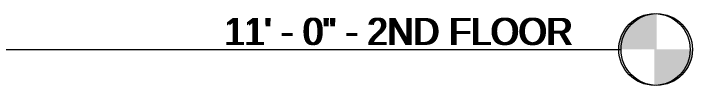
# Model space of a CAD drawing. Header units: inches. Extents: x -4169 to 885, y -251 to 585.
# Drawn here: x -2060.9 to -1832.7, y 120 to 144 of the extents above; entities that cross this region are included whole.
import ezdxf

# ---------------------------------------------------------------- set-up
doc = ezdxf.new("R2010")
doc.units = ezdxf.units.IN
doc.header["$MEASUREMENT"] = 0
doc.linetypes.add('Grid Line 1_2_', pattern=[0.875, 0.5, -0.125, 0.125, -0.125])
for name, color, linetype, lineweight in [('0-1', 7, 'Continuous', 5), ('0-2', 165, 'Continuous', 5), ('A-FLOR-LEVL', 51, 'Continuous', 9), ('A-FLOR-LEVL-1', 51, 'Grid Line 1_2_', 9), ('A-FLOR-LEVL-2', 147, 'Continuous', 9)]:
    doc.layers.add(name, color=color, linetype=linetype, lineweight=lineweight)
doc.styles.add('Century Gothic', font='ufonts.com_century-gothic.ttf', dxfattribs={"height": 9})

# ---------------------------------------------------------------- blocks, each defined once
blk = doc.blocks.new('Level - Level Head - Circle-V66-BUILDING ELEVATION - COURTYARD - LOOKING EAST')
at = {"layer": 'A-FLOR-LEVL'}
h = blk.add_hatch(color=256, dxfattribs=at)
edge = h.paths.add_edge_path(flags=0)
edge.add_line((-1844.66, 0), (-1856.66, 0))
edge.add_arc((-1844.66, 0), 12, 90, 180, ccw=False)
edge.add_line((-1844.66, 12), (-1844.66, 0))
h = blk.add_hatch(color=256, dxfattribs=at)
edge = h.paths.add_edge_path(flags=0)
edge.add_line((-1844.66, -12), (-1844.66, 0))
edge.add_line((-1844.66, 0), (-1832.66, 0))
edge.add_arc((-1844.66, 0), 12, 270, 360, ccw=False)
at = {"layer": 'A-FLOR-LEVL-2'}
blk.add_circle((-1844.66, 0), 12, dxfattribs=at)
blk = doc.blocks.new('CTR - 2nd Phase_rvt-1-BUILDING ELEVATION - COURTYARD - LOOKING EAST')
at = {"layer": 'A-FLOR-LEVL-1'}
blk.add_line((-4168.71, 132), (-1856.66, 132), dxfattribs=at)
at = {"layer": '0-2'}
blk.add_blockref('Level - Level Head - Circle-V66-BUILDING ELEVATION - COURTYARD - LOOKING EAST', (0, 132), dxfattribs=at)
at = {"layer": 'A-FLOR-LEVL', "insert": (-1989.52, 142.55), "char_height": 9, "width": 147.258, "attachment_point": 1, "style": 'Century Gothic'}
blk.add_mtext('11\' - 0" - 2ND FLOOR', dxfattribs=at)
blk = doc.blocks.new('CTR - 1st Phase - Common Walls_rvt-1-BUILDING ELEVATION - COURTYARD - LOOKING EAST')
at = {"layer": 'A-FLOR-LEVL-1'}
blk.add_line((-4168.71, 132), (-1856.66, 132), dxfattribs=at)
at = {"layer": '0-2'}
blk.add_blockref('Level - Level Head - Circle-V66-BUILDING ELEVATION - COURTYARD - LOOKING EAST', (0, 132), dxfattribs=at)
at = {"layer": 'A-FLOR-LEVL', "insert": (-1989.52, 142.55), "char_height": 9, "width": 147.258, "attachment_point": 1, "style": 'Century Gothic'}
blk.add_mtext('11\' - 0" - 2ND FLOOR', dxfattribs=at)
blk = doc.blocks.new('Level - Level Head - Circle-50818-BUILDING ELEVATION - COURTYARD - LOOKING EAST')
at = {"layer": 'A-FLOR-LEVL'}
h = blk.add_hatch(color=256, dxfattribs=at)
edge = h.paths.add_edge_path(flags=0)
edge.add_line((-1845.41, 0), (-1857.41, 0))
edge.add_arc((-1845.41, 0), 12, 90, 180, ccw=False)
edge.add_line((-1845.41, 12), (-1845.41, 0))
h = blk.add_hatch(color=256, dxfattribs=at)
edge = h.paths.add_edge_path(flags=0)
edge.add_line((-1845.41, -12), (-1845.41, 0))
edge.add_line((-1845.41, 0), (-1833.41, 0))
edge.add_arc((-1845.41, 0), 12, 270, 360, ccw=False)
blk.add_circle((-1845.41, 0), 12, dxfattribs=at)

msp = doc.modelspace()

# ---------------------------------------------------------------- linework, layer by layer
at = {"layer": 'A-FLOR-LEVL-1'}
msp.add_line((-4167.96, 132), (-1857.41, 132), dxfattribs=at)

# ---------------------------------------------------------------- block references
at = {"layer": '0-1'}
for name in ['CTR - 2nd Phase_rvt-1-BUILDING ELEVATION - COURTYARD - LOOKING EAST', 'CTR - 1st Phase - Common Walls_rvt-1-BUILDING ELEVATION - COURTYARD - LOOKING EAST']:
    msp.add_blockref(name, (0, 0), dxfattribs=at)
at = {"layer": 'A-FLOR-LEVL'}
msp.add_blockref('Level - Level Head - Circle-50818-BUILDING ELEVATION - COURTYARD - LOOKING EAST', (0, 132), dxfattribs=at)

# ---------------------------------------------------------------- texts
at = {"layer": 'A-FLOR-LEVL', "insert": (-1990.27, 142.55), "char_height": 9, "width": 147.258, "attachment_point": 1, "style": 'Century Gothic'}
msp.add_mtext('11\' - 0" - 2ND FLOOR', dxfattribs=at)

doc.saveas('drawing.dxf')
